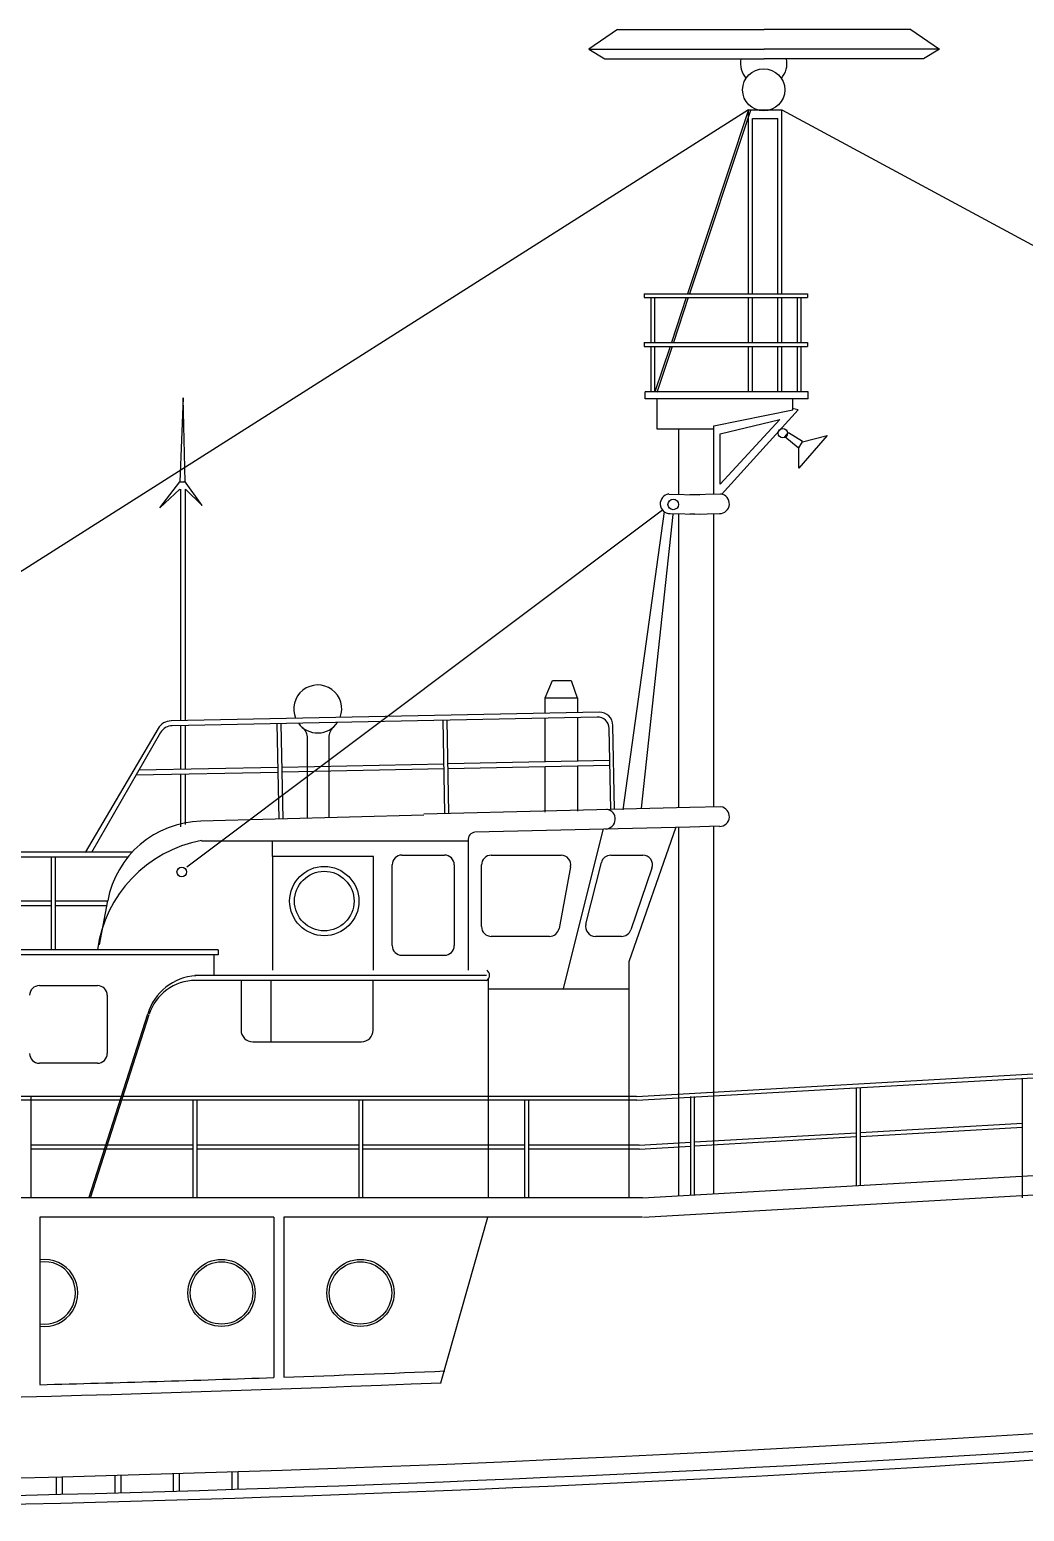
# Model space of a CAD drawing. Extents: x -47.6 to 1.5, y 0 to 16.9.
# Drawn here: x -21.68 to -11.48, y 1.67 to 16.86 of the extents above; entities that cross this region are included whole.
import ezdxf

# ---------------------------------------------------------------- set-up
doc = ezdxf.new("R2010")
doc.units = 0
doc.linetypes.add('CONTINUA', pattern=[0])
doc.layers.get('0').update_dxf_attribs({"linetype": 'CONTINUA'})

msp = doc.modelspace()

# ---------------------------------------------------------------- linework, layer by layer
at = {"color": 0}
for p, q in [((-15.652, 16.856), (-15.946, 16.656)), ((-15.652, 16.856), (-14.149, 16.856)), ((-15.652, 16.856), (-14.149, 16.856)), ((-12.646, 16.856), (-14.149, 16.856)), ((-12.646, 16.856), (-14.149, 16.856)), ((-12.646, 16.856), (-12.352, 16.656)), ((-15.946, 16.656), (-15.782, 16.556)), ((-15.946, 16.656), (-14.149, 16.656)), ((-15.782, 16.556), (-14.149, 16.556)), ((-12.352, 16.656), (-14.149, 16.656)), ((-12.517, 16.556), (-14.149, 16.556)), ((-12.352, 16.656), (-12.517, 16.556)), ((-14.31, 16.034), (-27.39, 7.736)), ((-14.31, 16.034), (-14.935, 14.15)), ((-14.291, 16.027), (-14.914, 14.15)), ((-14.31, 14.15), (-14.31, 16.034)), ((-14.31, 16.034), (-13.97, 16.034)), ((-13.97, 16.034), (-1.636, 9.374)), ((-13.97, 14.15), (-13.97, 16.034)), ((-14.27, 14.15), (-14.27, 15.944)), ((-14.27, 15.944), (-14.01, 15.944)), ((-14.01, 14.15), (-14.01, 15.944)), ((-15.38, 14.15), (-15.38, 14.11)), ((-15.38, 14.15), (-13.705, 14.15)), ((-13.705, 14.15), (-13.705, 14.11)), ((-15.38, 14.11), (-13.705, 14.11)), ((-15.31, 13.65), (-15.31, 14.11)), ((-15.27, 13.65), (-15.27, 14.11)), ((-14.949, 14.11), (-15.101, 13.65)), ((-14.928, 14.11), (-15.08, 13.65)), ((-14.31, 13.65), (-14.31, 14.11)), ((-14.27, 13.65), (-14.27, 14.11)), ((-14.01, 13.65), (-14.01, 14.11)), ((-13.97, 13.65), (-13.97, 14.11)), ((-13.81, 13.65), (-13.81, 14.11)), ((-13.77, 13.65), (-13.77, 14.11)), ((-15.38, 13.65), (-15.38, 13.61)), ((-15.38, 13.65), (-13.705, 13.65)), ((-15.38, 13.61), (-13.705, 13.61)), ((-15.31, 13.143), (-15.31, 13.61)), ((-15.115, 13.61), (-15.27, 13.143)), ((-15.27, 13.143), (-15.27, 13.61)), ((-15.094, 13.61), (-15.251, 13.136)), ((-14.31, 13.143), (-14.31, 13.61)), ((-14.27, 13.143), (-14.27, 13.61)), ((-14.01, 13.143), (-14.01, 13.61)), ((-13.97, 13.143), (-13.97, 13.61)), ((-13.81, 13.143), (-13.81, 13.61)), ((-13.77, 13.143), (-13.77, 13.61)), ((-13.705, 13.65), (-13.705, 13.61)), ((-20.106, 13.082), (-20.14, 12.22)), ((-20.084, 12.223), (-20.106, 13.082)), ((-15.371, 13.073), (-15.371, 13.143)), ((-13.698, 13.143), (-15.371, 13.143)), ((-13.698, 13.073), (-15.371, 13.073)), ((-15.251, 13.073), (-15.251, 12.766)), ((-13.858, 12.961), (-13.858, 13.073)), ((-13.698, 13.073), (-13.698, 13.143)), ((-14.666, 12.794), (-13.858, 12.961)), ((-14.587, 12.092), (-13.803, 12.959)), ((-13.803, 12.959), (-13.862, 12.974)), ((-15.251, 12.766), (-14.666, 12.766)), ((-15.028, 12.766), (-15.028, 12.094)), ((-14.666, 12.095), (-14.666, 12.794)), ((-13.989, 12.862), (-14.602, 12.197)), ((-14.602, 12.712), (-13.989, 12.862)), ((-14.602, 12.197), (-14.602, 12.712)), ((-13.937, 12.682), (-13.9, 12.727)), ((-13.803, 12.57), (-13.937, 12.682)), ((-13.9, 12.727), (-13.758, 12.637)), ((-13.506, 12.697), (-13.795, 12.361)), ((-13.795, 12.57), (-13.758, 12.63)), ((-13.758, 12.63), (-13.506, 12.697)), ((-13.795, 12.361), (-13.795, 12.57)), ((-20.343, 11.956), (-20.14, 12.22)), ((-20.14, 12.22), (-20.084, 12.223)), ((-19.912, 11.98), (-20.092, 12.232)), ((-20.343, 11.956), (-20.14, 12.148)), ((-20.128, 9.774), (-20.128, 12.148)), ((-20.08, 9.775), (-20.08, 12.148)), ((-20.08, 12.148), (-19.912, 11.98)), ((-15.128, 12.096), (-14.81, 12.089)), ((-14.594, 12.096), (-14.913, 12.089)), ((-15.192, 11.933), (-20.068, 8.274)), ((-15.176, 11.916), (-15.598, 8.859)), ((-15.408, 8.876), (-15.082, 11.887)), ((-15.115, 11.896), (-14.81, 11.889)), ((-15.028, 11.894), (-15.028, 8.88)), ((-14.861, 11.89), (-14.913, 11.889)), ((-14.861, 11.89), (-14.607, 11.896)), ((-14.666, 8.889), (-14.666, 11.894)), ((-16.394, 10.007), (-16.319, 10.187)), ((-16.319, 10.187), (-16.13, 10.187)), ((-16.13, 10.187), (-16.064, 9.998)), ((-16.394, 9.85), (-16.394, 10.007)), ((-16.394, 10.007), (-16.064, 10.007)), ((-16.064, 10.007), (-16.064, 9.857)), ((-15.843, 9.861), (-20.228, 9.772)), ((-15.862, 9.811), (-20.218, 9.722)), ((-20.128, 9.274), (-20.128, 9.724)), ((-20.08, 9.275), (-20.08, 9.725)), ((-19.121, 8.766), (-19.141, 9.74)), ((-19.081, 8.767), (-19.101, 9.74)), ((-17.422, 8.828), (-17.441, 9.774)), ((-17.382, 8.829), (-17.401, 9.775)), ((-16.394, 9.35), (-16.394, 9.8)), ((-16.064, 9.807), (-16.064, 9.357)), ((-15.683, 8.863), (-15.7, 9.724)), ((-20.363, 9.693), (-21.11, 8.423)), ((-20.336, 9.652), (-21.046, 8.423)), ((-18.83, 8.774), (-18.83, 9.591)), ((-18.613, 9.599), (-18.613, 8.78)), ((-15.722, 8.862), (-15.739, 9.694)), ((-19.132, 9.294), (-20.56, 9.265)), ((-17.432, 9.329), (-19.092, 9.295)), ((-17.431, 9.279), (-19.091, 9.245)), ((-15.733, 9.364), (-17.392, 9.33)), ((-15.732, 9.314), (-17.391, 9.28)), ((-16.394, 8.836), (-16.394, 9.3)), ((-16.064, 9.307), (-16.064, 8.846)), ((-19.131, 9.244), (-20.589, 9.215)), ((-20.128, 8.686), (-20.128, 9.224)), ((-20.08, 8.71), (-20.08, 9.225)), ((-14.913, 8.883), (-17.639, 8.817)), ((-14.594, 8.891), (-14.913, 8.883)), ((-17.639, 8.806), (-19.923, 8.744)), ((-14.913, 8.683), (-17.115, 8.631)), ((-15.534, 7.305), (-15.053, 8.686)), ((-15.028, 8.681), (-15.028, 4.906)), ((-14.607, 8.691), (-14.913, 8.683)), ((-14.666, 4.927), (-14.666, 8.689)), ((-19.917, 8.544), (-17.639, 8.544)), ((-19.191, 8.381), (-19.191, 8.544)), ((-17.639, 8.544), (-17.183, 8.544)), ((-17.183, 8.544), (-17.183, 7.218)), ((-16.208, 7.027), (-15.8, 8.655)), ((-20.628, 8.425), (-22.09, 8.425)), ((-20.672, 8.375), (-22.028, 8.375)), ((-21.453, 7.424), (-21.453, 8.371)), ((-21.413, 7.424), (-21.413, 8.371)), ((-19.191, 8.381), (-19.191, 7.218)), ((-18.153, 8.381), (-19.191, 8.381)), ((-18.153, 7.218), (-18.153, 8.381)), ((-17.863, 8.396), (-17.523, 8.396)), ((-17.523, 8.396), (-17.427, 8.396)), ((-16.947, 8.395), (-16.232, 8.395)), ((-15.722, 8.395), (-15.395, 8.395)), ((-17.963, 7.469), (-17.963, 8.296)), ((-17.327, 8.296), (-17.327, 7.469)), ((-17.047, 7.663), (-17.047, 8.295)), ((-16.134, 8.276), (-16.252, 7.645)), ((-15.977, 7.687), (-15.819, 8.319)), ((-15.3, 8.262), (-15.517, 7.631)), ((-21.453, 7.925), (-21.968, 7.925)), ((-20.879, 7.925), (-21.413, 7.925)), ((-20.964, 7.475), (-20.879, 7.929)), ((-21.453, 7.875), (-22.003, 7.875)), ((-20.889, 7.875), (-21.413, 7.875)), ((-16.351, 7.563), (-16.947, 7.563)), ((-15.612, 7.563), (-15.88, 7.563)), ((-19.746, 7.425), (-27.008, 7.425)), ((-19.746, 7.375), (-27.008, 7.375)), ((-19.792, 7.374), (-19.792, 7.162)), ((-19.746, 7.425), (-19.746, 7.375)), ((-17.863, 7.369), (-17.523, 7.369)), ((-17.523, 7.369), (-17.427, 7.369)), ((-15.534, 4.885), (-15.534, 7.305)), ((-17.639, 7.162), (-19.986, 7.162)), ((-16.995, 7.162), (-17.639, 7.162)), ((-21.579, 7.059), (-20.983, 7.059)), ((-17.639, 7.112), (-19.978, 7.112)), ((-19.512, 7.11), (-19.512, 6.603)), ((-19.207, 7.11), (-19.207, 6.483)), ((-18.158, 6.603), (-18.158, 7.11)), ((-16.995, 7.112), (-17.639, 7.112)), ((-16.98, 7.124), (-16.98, 7.027)), ((-16.98, 7.027), (-16.98, 4.885)), ((-16.98, 7.027), (-15.534, 7.027)), ((-20.883, 6.959), (-20.883, 6.363)), ((-21.07, 4.89), (-20.468, 6.769)), ((-21.055, 4.885), (-20.454, 6.764)), ((-15.459, 5.923), (-0.73, 6.762)), ((-15.456, 5.883), (-0.73, 6.722)), ((-19.392, 6.483), (-18.278, 6.483)), ((-20.983, 6.263), (-21.579, 6.263)), ((-11.503, 5.107), (-11.503, 6.109)), ((-15.459, 5.923), (-22.646, 5.923)), ((-21.663, 4.885), (-21.663, 5.923)), ((-14.903, 4.913), (-14.903, 5.923)), ((-14.863, 4.916), (-14.863, 5.923)), ((-13.203, 5.01), (-13.203, 6.012)), ((-13.163, 5.012), (-13.163, 6.014)), ((-11.503, 4.885), (-11.503, 5.923)), ((-11.503, 4.885), (-11.503, 5.923)), ((-11.503, 4.885), (-11.503, 5.923)), ((-11.503, 4.885), (-11.503, 5.923)), ((-11.503, 4.885), (-11.503, 5.923)), ((-11.503, 4.885), (-11.503, 5.923)), ((-11.503, 4.885), (-11.503, 5.923)), ((-11.503, 4.885), (-11.503, 5.923)), ((-15.456, 5.883), (-22.598, 5.883)), ((-21.663, 4.885), (-21.663, 5.883)), ((-20.003, 4.885), (-20.003, 5.883)), ((-20.003, 4.885), (-20.003, 5.883)), ((-19.963, 4.885), (-19.963, 5.883)), ((-18.303, 4.885), (-18.303, 5.883)), ((-18.263, 4.885), (-18.263, 5.883)), ((-16.603, 4.885), (-16.603, 5.883)), ((-16.563, 4.885), (-16.563, 5.883)), ((-15.399, 4.885), (-0.764, 5.719)), ((-13.163, 5.553), (-11.503, 5.648)), ((-15.388, 4.685), (-0.753, 5.519)), ((-14.863, 5.456), (-13.203, 5.551)), ((-14.863, 5.416), (-13.203, 5.511)), ((-13.163, 5.513), (-11.503, 5.608)), ((-20.003, 5.424), (-21.663, 5.424)), ((-20.003, 5.384), (-21.663, 5.384)), ((-18.303, 5.424), (-19.963, 5.424)), ((-18.303, 5.384), (-19.963, 5.384)), ((-16.603, 5.424), (-18.263, 5.424)), ((-16.603, 5.384), (-18.263, 5.384)), ((-15.43, 5.424), (-16.563, 5.424)), ((-15.428, 5.384), (-16.563, 5.384)), ((-15.43, 5.424), (-14.903, 5.454)), ((-15.428, 5.384), (-14.903, 5.414)), ((-15.399, 4.885), (-31.521, 4.885)), ((-19.175, 4.685), (-21.575, 4.685)), ((-21.575, 4.685), (-21.575, 2.969)), ((-19.175, 4.685), (-19.175, 3.043)), ((-19.075, 4.685), (-19.075, 3.046)), ((-15.399, 4.685), (-19.075, 4.685)), ((-17.463, 2.988), (-16.981, 4.685)), ((-21.407, 2.025), (-21.407, 1.844)), ((-21.342, 1.846), (-21.342, 2.026)), ((-20.807, 2.04), (-20.807, 1.86)), ((-20.742, 1.862), (-20.742, 2.042)), ((-20.207, 2.058), (-20.207, 1.877)), ((-20.142, 1.879), (-20.142, 2.059)), ((-19.607, 2.076), (-19.607, 1.896)), ((-19.542, 1.898), (-19.542, 2.078))]:
    msp.add_line(p, q, dxfattribs=at)
for centre, radius in [((-14.155, 16.239), 0.216), ((-13.959, 12.72), 0.0472), ((-15.082, 11.99), 0.0544), ((-20.12, 8.223), 0.0486), ((-18.659, 7.925), 0.355), ((-18.659, 7.925), 0.305), ((-19.712, 3.909), 0.344), ((-18.288, 3.909), 0.344), ((-19.712, 3.909), 0.32), ((-18.288, 3.909), 0.32)]:
    msp.add_circle(centre, radius, dxfattribs=at)
for centre, radius, start, end in [((-14.155, 16.511), 0.238, 169.0194, 220.6015), ((-14.155, 16.511), 0.238, 319.3985, 10.9806), ((-15.115, 11.997), 0.101, 97.7036, 269.7209), ((-14.608, 11.997), 0.101, 270.2791, 82.2964), ((-18.726, 9.894), 0.246, 339.3558, 202.9793), ((-20.225, 9.612), 0.16, 91.1676, 149.5243), ((-20.215, 9.582), 0.14, 91.1676, 149.997), ((-18.726, 9.894), 0.246, 216.2808, 326.0543), ((-15.859, 9.691), 0.12, 1.1676, 91.1676), ((-15.84, 9.721), 0.14, 1.1676, 91.1676), ((-18.98, 9.591), 0.15, 0, 50.0559), ((-18.463, 9.599), 0.15, 131.7337, 180), ((-15.777, 8.766), 0.101, 270.2791, 82.2964), ((-14.608, 8.791), 0.101, 270.2791, 82.2964), ((-19.896, 7.745), 1, 91.5409, 169.4015), ((-19.676, 7.246), 1.321, 100.5342, 172.184), ((-17.109, 8.556), 0.0755, 94.5079, 188.6661), ((-17.863, 8.296), 0.1, 90, 180), ((-17.427, 8.296), 0.1, 0, 90), ((-16.947, 8.295), 0.1, 90, 180), ((-16.232, 8.295), 0.1, 349.3869, 90), ((-15.722, 8.295), 0.1, 90, 165.9723), ((-15.395, 8.295), 0.1, 341.0408, 90), ((-16.947, 7.663), 0.1, 180, 270), ((-16.351, 7.663), 0.1, 270, 349.3869), ((-15.88, 7.663), 0.1, 165.9723, 270), ((-15.612, 7.663), 0.1, 270, 341.0408), ((-17.863, 7.469), 0.1, 180, 270), ((-17.427, 7.469), 0.1, 270, 0), ((-19.941, 6.611), 0.55, 93.5778, 163.3926), ((-17.027, 7.165), 0.0626, 301.1044, 57.2659), ((-21.579, 6.959), 0.1, 90, 180), ((-20.983, 6.959), 0.1, 0, 90), ((-19.978, 6.612), 0.5, 90, 162.2564), ((-19.392, 6.603), 0.12, 180, 270), ((-18.278, 6.603), 0.12, 270, 0), ((-21.579, 6.363), 0.1, 180, 270), ((-20.983, 6.363), 0.1, 270, 0), ((-21.528, 3.909), 0.344, 262.1223, 97.8777), ((-21.528, 3.909), 0.32, 261.5445, 98.4555), ((-28.088, 266.783), 264.843, 268.04358, 275.8495), ((-28.088, 266.783), 265.113, 265.9799, 275.8495), ((-28.088, 266.783), 265.023, 265.9799, 275.8495), ((-28.482, 267.24), 264.362, 271.49716, 272.01757), ((-28.482, 267.24), 264.362, 272.03925, 272.39734), ((-28.479, 267.241), 264.482, 268.12579, 272.38731)]:
    msp.add_arc(centre, radius, start, end, dxfattribs=at)

doc.saveas('drawing.dxf')
